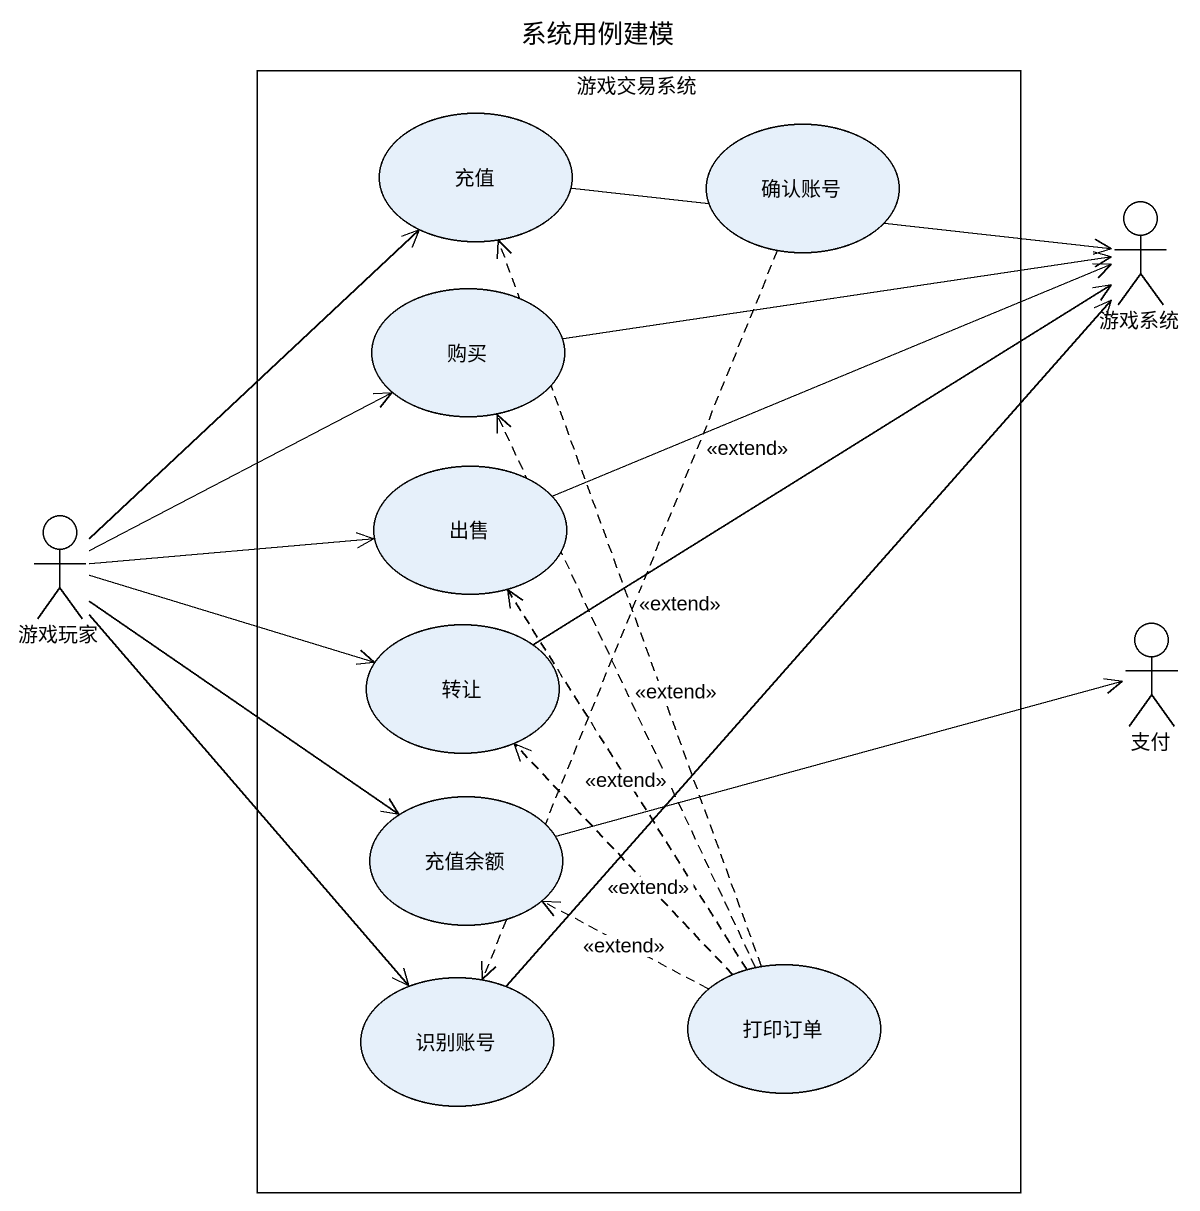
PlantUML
@startuml
title 系统用例建模
rectangle 游戏交易系统 {
  usecase 充值
  usecase 确认账号
  usecase 购买
  usecase 出售
  usecase 转让
  usecase 充值余额
  usecase 打印订单
  usecase 识别账号
}
actor 游戏系统
actor 游戏玩家
actor 支付
充值 -right-> 游戏系统
确认账号 ..> 识别账号 : <<extend>>
购买 -right-> 游戏系统
出售 -right-> 游戏系统
游戏玩家 -up-> 充值
游戏玩家 -up-> 购买
游戏玩家 -right-> 出售
游戏玩家 -right-> 转让
游戏玩家 --> 充值余额
游戏玩家 --> 识别账号
转让 -right-> 游戏系统
充值余额 -right-> 支付
打印订单 .up.> 充值 : <<extend>>
打印订单 .up.> 购买 : <<extend>>
打印订单 .up.> 出售 : <<extend>>
打印订单 .up.> 转让 : <<extend>>
打印订单 .left.> 充值余额 : <<extend>>
识别账号 -up-> 游戏系统
@enduml
